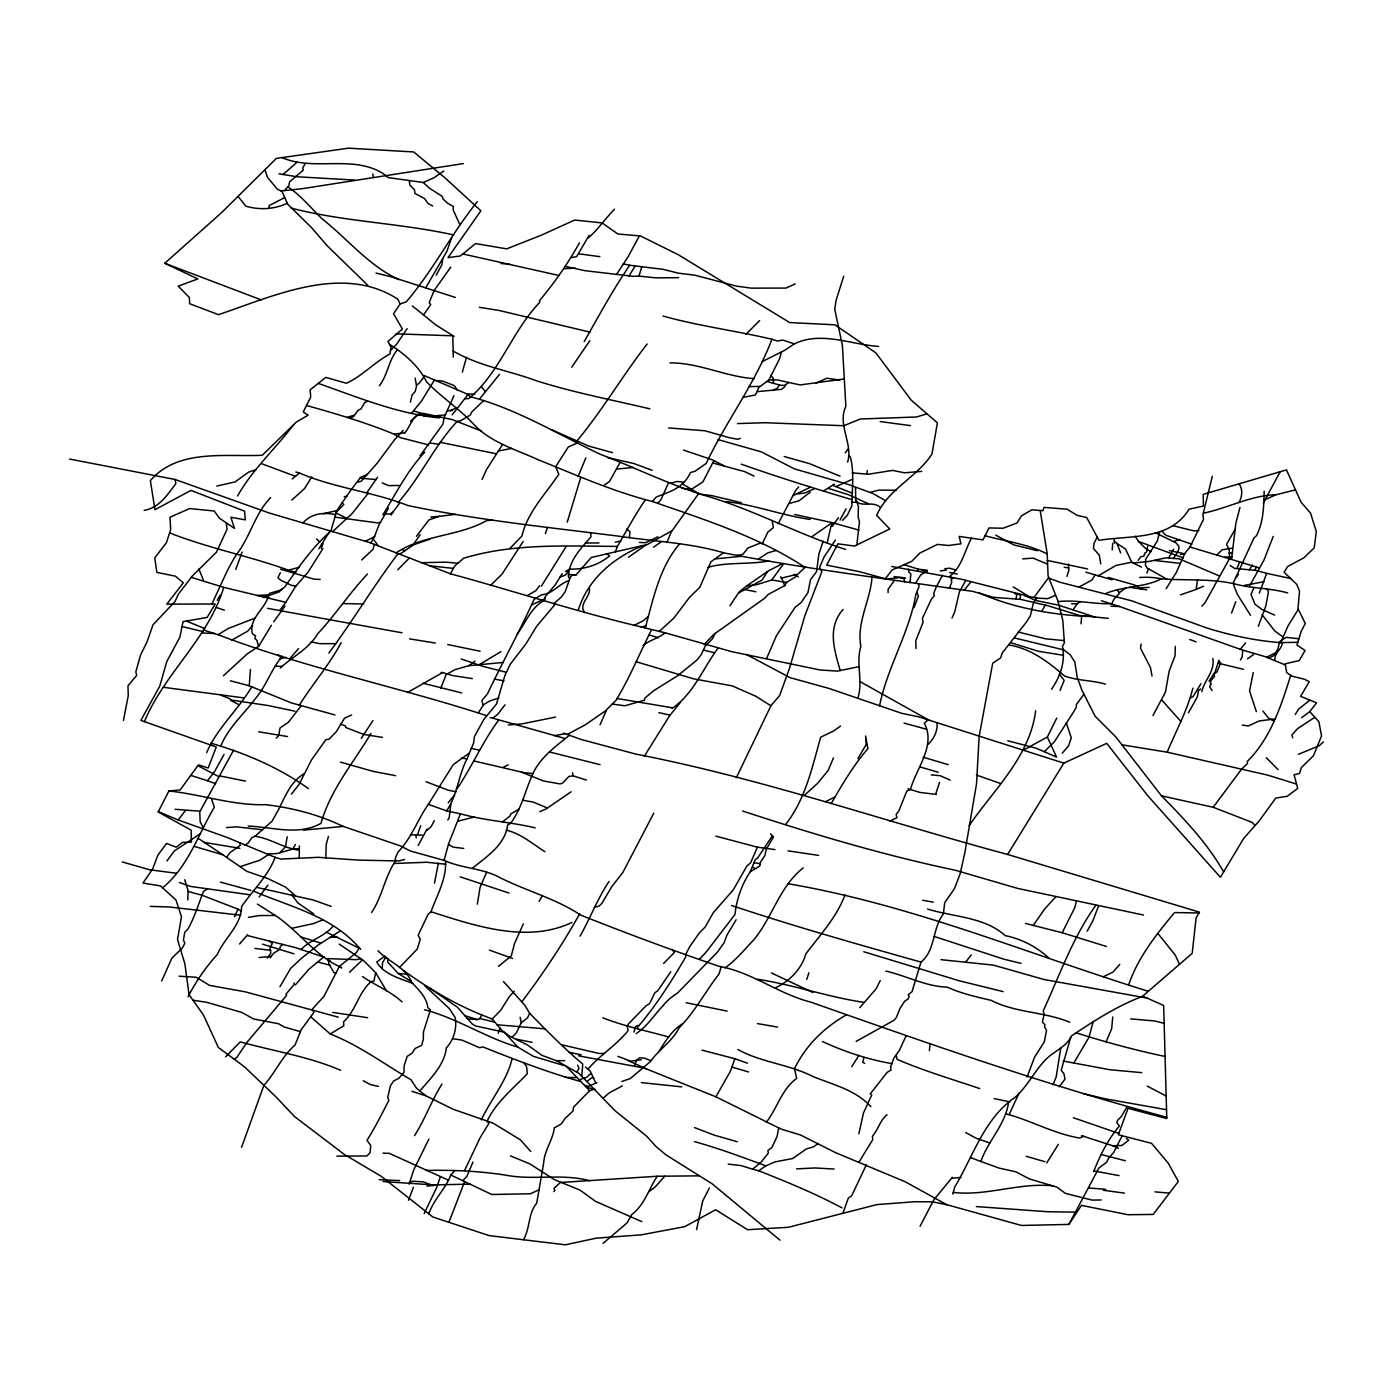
<?xml version="1.0" encoding="UTF-8"?>
<svg xmlns="http://www.w3.org/2000/svg" width="1393" height="1393" viewBox="0 0 1393 1393"><rect width="100%" height="100%" fill="white"/><g stroke="black" fill="none" stroke-linecap="round" stroke-linejoin="round"><path stroke-width="1.5" d="M857.809 698.276C863.399 681.229 855.598 663.521 860.857 646.404C856.382 622.34 870.486 600.296 872.018 577.068L972.993 591.433L993.366 597.336L1020.616 599.373L1047.223 605.555L1079.871 615.514L1108.34 618.353M937.106 723.002C937.681 730.89 933.972 738.934 928.226 744.158M1114.139 538.603L1114.522 543.2M866.237 738.307L865.958 744.924L857.896 758.576M1274.926 660.491C1273.846 653.282 1281.839 649.451 1282.5 642.626M299.373 845.986L299.234 858.227M387.724 958.384L387.637 961.936L398.189 973.515L411.283 981.438M699.269 959.272A159.533 92.095 0 0 0 709.194 948.163L734.964 914.487C736.514 899.599 741.79 884.276 750.305 871.705L755.337 859.481L757.426 858.28L772.401 835.783M847.623 462.076C853.265 443.583 837.089 424.743 845.847 406.408L842.417 345.568L834.755 309.298L836.026 300.505L843.688 276.232M450.862 804.127L449.138 817.97L447.762 819.885M762.075 544.071L767.961 531.917L773.394 527.634L772.21 521.278M512.154 1037.123L516.333 1032.909L521.278 1022.706L527.564 1017.813L529.601 1013.233L524.743 1005.119L503.448 981.525M453.265 357.026L452.795 335.661M855.563 487.62L855.668 499.565L858.419 506.059L858.158 517.325L859.464 521.557L856.852 544.907M1112.694 543.27L1112.223 549.956M1008.445 1103.047C1005.311 1124.569 987.881 1141.076 980.864 1161.501L999.303 1168.152L1015.741 1171.774L1029.514 1178.948L1056.852 1187.115L1065.384 1193.366L1091.99 1200.087L1101.219 1199.965M589.5 588.09C590.44 595.995 582.239 600.923 582.762 608.602L584.381 612.537M1253.439 653.509L1253.369 654.797L1247.414 658.837M418.213 845.481L427.007 829.114M187.811 899.93L188.072 890.475L184.729 879.697M930.089 1043.81L929.392 1050.583M1197.545 579.888L1196.169 589.396L1180.515 594.863M909.977 582.64L910.883 573.899L908.863 572.07L908.428 569.093M1232.979 583.597L1253.961 537.977L1256.503 535.678C1263.538 521.696 1263.782 506.46 1264.165 491.189M434.477 883.127L438.36 863.207M1112.728 1016.977L1111.666 1028.748L1106.059 1041.999M1239.944 507.522L1235.887 523.019L1231.604 559.028M1290.58 578.461L1266.655 573.359L1259.324 593.157M523.42 1239.753C530.228 1228.469 527.999 1213.251 536.705 1203.221L543.67 1163.033C544.297 1150.601 552.795 1140.223 554.379 1127.825L561.344 1123.925L565.07 1118.353L572.836 1111.266L573.62 1107.087L589.622 1090.702L592.565 1089.796M454.954 1170.433L450.844 1175.03C445.394 1188.873 433.832 1199.425 428.765 1213.791M1035.626 710.796C1030.036 756.364 993.975 789.483 969.162 825.544M1015.793 599.216L1016.855 594.968L1014 592.669M477.329 904.127L480.08 887.271L486.645 872.314M442.695 258.994L441.894 264.74L436.201 275.17M1141.111 644.054L1140.519 648.25L1150.531 667.752L1152.011 675.971M545.377 533.658L547.466 527.442M823.228 541.163L818.91 553.822L816.559 571.652L810.534 579.662L807.923 592.669L801.114 602.49L795.09 607.331L776.371 635.835L766.62 658.436M553.596 603.778L561.205 597.197L565.192 591.781L570.381 576.963L572.349 575.152L576.075 574.891L591.207 557.531L615.288 551.872L617.447 546.422C626.502 530.716 635.016 515.062 645.168 500.035M250.409 669.563L249.26 685.791L291.346 702.908L334.947 714.922M374.282 544.419L373.045 549.312L361.658 559.986M339.213 944.106L363.765 960.752L375.71 972.749L373.829 981.299L371.217 981.49C358.332 992.669 355.929 1010.621 343.549 1021.835L343.81 1025.753L330.211 1033.972L311.005 1017.047M434.355 820.616L431.012 826.798L426.92 830.332M904.666 581.926L904.022 578.704L899.93 577.607L885.112 579.175M750.305 871.705L759.777 866.046L760.456 862.145L764.914 855.581L766.115 849.626L773.498 836.897L770.468 833.885M773.498 382.831L773.272 378.391L770.869 375.466M328.26 959.568L329.009 964.13L333.92 972.558L335.765 973.341M374.665 536.288L370.817 543.061M778.704 1127.982L777.085 1136.479L771.879 1147.536L767.856 1150.531L768.344 1153.091L761.083 1162.162L752.638 1169.197L741.146 1165.61L728.208 1164.113M1060.822 1047.519L1056.207 1076.806L1053.073 1084.816M672.122 708.341C693.61 694.01 703.134 667.978 718.144 647.971M371.583 912.537C382.396 896.465 384.694 876.65 395.629 860.804L395.264 858.332L397.963 852.098C411.353 838.482 417.447 819.937 428.347 804.336L446.596 810.865C457.496 795.072 458.21 775.762 467.021 758.872L473.637 742.887L474.421 736.531L483.911 719.328L496.483 703.987L504.928 675.448L510.36 664.078L525.805 644.054L536.74 626.171L555.163 604.266M645.238 628.156C653.23 599.007 659.516 567.108 679.662 543.862M512.084 1058.697C506.86 1081.02 490.945 1099.216 481.316 1119.85M358.959 948.128L356.643 952.359L339.422 966.376L323.942 996.343L312.154 1009.333L313.86 1012.432L301.254 1029.653L295.003 1045.098C282.065 1056.138 275.118 1073.098 263.886 1085.356L241.564 1147.344M403.204 430.437L394.863 439.335L377.085 463.312L367.264 474.421L360.595 477.381L350.287 490.928L336.827 510.587L330.837 531.255C312.154 547.136 298.468 567.63 284.485 587.306L280.568 590.127L269.563 593.314L268.588 594.776L257.113 595.542M827.233 542.661L831.029 526.084L832.875 522.863M1192.878 688.142C1187.324 710.482 1175.988 730.977 1167.177 752.185L1121.957 744.82M268.1 597.075C264.182 609.664 248.407 619.014 252.412 633.798L255.563 635.8L254.832 638.464L256.869 640.24L258.541 646.474L247.536 653.63L223.42 675.727M462.319 372.21L466.516 357.252M1070.712 1037.315L1061.187 1070.312L1063.939 1073.707L1064.983 1079.157L1059.411 1086.644M1166.167 588.664L1176.249 572.558L1185.025 553.056L1189.988 547.014L1239.613 561.901L1237.384 567.648M123.455 720.407L128.26 695.751L127.982 685.826L136.706 675.344L135.835 671.879L140.536 655.093L147.223 641.389L153.021 624.778L175.013 601.532L178.339 594.271L192.286 576.023L216.437 552.203L227.042 529.305L226.275 522.828M696.57 1229.688L702.716 1201.01L709.333 1188.02M1212.31 476.302L1202.89 514.853L1203.552 519.241L1189.988 547.014M1146.839 573.011L1148.563 568.692M410.43 402.142L412.136 394.95L415.149 391.555L416.577 386.035L415.149 378.095M1076.336 901.323L1074.856 907.505L1062.18 932.735L1025.457 923.437M581.821 1075.709L582.744 1064.095C564.165 1048.372 546.578 1030.698 529.601 1013.233M952.864 1194.062L954.745 1186.94C973.15 1156.573 983.928 1118.701 1015.131 1097.266C1027.564 1086.331 1034.424 1071.113 1045.899 1059.376C1054.013 1051.088 1066.603 1046.874 1071.513 1035.904C1094.027 1020.877 1117.639 1005.589 1142.957 996.239M1159.76 531.847L1157.27 541.111L1145.621 559.324L1145.481 565.227L1146.996 567.909L1167.299 579.453M1093.209 1021.678L1088.926 1037.35L1073.777 1063.085M1081.647 616.472L1081.02 623.838M1128.626 985.112C1137.559 957.966 1156.451 934.285 1174.525 912.554L1199.025 912.972M234.616 916.768L237.942 909.124L241.302 911.179M419.885 1090.945C430.716 1078.199 444.297 1065.21 446.369 1047.884C453.752 1039.787 457.026 1028.609 455.267 1017.795L449.504 1008.741L424.621 985.6M420.756 825.736L417.186 835.347M235.783 569.389L242.069 552.15M1055.424 595.333L1047.623 598.677L1036.81 598.102L1033.414 603.03L1030.263 616.019L1026.467 621.992L1002.194 653.021L1000.609 657.931L992.687 663.26L979.14 736.392L976.528 783.859L964.879 852.499L960.16 873.777L954.397 888.751L944.715 902.647L943.34 914.034C932.283 928.173 935.626 950.339 920.982 962.093L912.049 991.659L908.253 994.672L909.176 996.413L908.062 999.025L904.841 1001.097L900.139 1008.062L896.395 1017.465L894.045 1020.268L856.138 1041.389M1060.056 690.388L1064.182 680.376L1059.359 674.229M328.417 836.409L326.206 844.576L325.84 858.071M742.678 397.423L755.511 394.95L758.75 387.515L768.971 379.923L779.662 358.558L781.508 351.889M774.996 849.608L757.461 847.188L750.461 863.033L746.979 865.871L733.24 889.901L713.408 912.537L705.154 927.059L699.53 932.648L689.639 946.752L685.687 954.536L685.844 956.73C671.391 981.438 655.877 1005.99 637.454 1027.372L637.942 1028.783M644.228 700.627L644.959 698.015L653.787 690.649L677.555 675.797L697.127 659.882L701.254 654.623L705.171 646.16L712.711 638.482L715.131 633.397M1166.759 1117.238C1046.143 1085.147 928.382 1043.531 810.691 1002.089C778.583 993.958 751.854 972.175 718.98 966.272C672.436 950.444 626.397 933.275 580.724 915.131C556.678 899.042 526.954 891.085 500.784 878.06C482.866 867.978 462.493 868.71 444.036 860.369L448.668 843.583L460.456 813.808C485.008 820.669 510.343 821.957 535.208 827.86M578.374 609.977C587.602 579.645 613.077 558.036 641.633 546.178M1258.332 626.31L1265.924 605.676L1268.483 591.416L1266.951 589.239M578.147 476.389L585.878 457.775M1147.64 546.439L1146.665 551.854L1144.767 553.091L1144.036 555.999L1140.902 556.765L1138.151 560.247M570.921 257.531L576.598 256.695L589.065 235.417M424.761 452.116C407.156 470.886 396.187 493.279 382.866 514.853M926.745 572.192L927.32 570.242L918.318 569.197L904.196 564.67M634.546 1066.045L636.201 1060.717L639.544 1057.757L644.785 1058.192L650.81 1060.717M668.675 482.396L661.153 499.321L657.879 503.239M747.466 1063.172L734.877 1058.732L730.454 1071.113L715.88 1096.813L781.177 1129.131L800.487 1134.982L835.347 1152.551L905.38 1181.856L946.84 1204.736M935.696 794.097L939.526 782.361M1290.702 675.396C1281.003 706.181 1270.642 738.255 1247.275 761.483L1247.519 763.416L1241.389 769.424L1213.164 807.261L1161.501 795.856L1115.932 737.054L1095.142 716.263L1081.891 690.179L1077.224 677.381L1074.856 662.128L1070.19 654.71L1062.598 648.981M1218.997 660.23L1215.149 671.844L1209.054 681.16M565.192 266.342L584.764 270.66L632.997 276.319L638.917 276.11L641.825 266.76M917.865 570.625L918.318 569.197M879.61 705.746C887.202 667.299 909.455 632.614 915.863 594.358L919.049 586.662L918.422 583.754M806.773 979.436L808.863 972.784M1080.568 601.567L1077.137 603.831L1073.132 609.699M1253.247 672.61L1249.573 690.893L1256.364 711.631M409.054 1184.172L413.86 1169.615L428.887 1139.056M843.009 1212.92L848.337 1198.154L851.68 1195.769L866.272 1164.914M1048.894 578.147L1060.056 582.274L1131.743 600.836L1206.756 627.964C1230.75 635.4 1255.615 640.797 1280.602 642.626L1288.194 625.544L1298.311 609.333M863.973 1057.479L862.755 1062.302L864.583 1063.347M498.189 1033.275L499.948 1028.226M878.652 346.422C850.548 344.524 821.191 330.872 794.306 343.879L782.709 340.014L777.607 341.041L771.914 339.23C755.389 383.214 726.188 421.121 706.216 463.434L695.02 471.252L690.51 472.506C683.023 488.316 671.182 491.067 656.242 497.057L652.324 501.463C612.833 491.45 575.205 474.63 537.628 459.516C515.306 449.225 490.249 442.399 473.028 423.576C458.75 408.323 440.519 396.483 426.484 381.734C418.84 366.011 404.214 353.561 389.518 344.332M1066.986 576.371L1068.831 570.259L1068.501 564.13M1201.776 691.572C1204.405 680.132 1215.236 670.956 1212.781 658.471M451.628 237.82L446.909 251.297L425.77 287.672M413.46 1187.184L408.462 1200.278M280.202 852.568L285.548 846.509L287.184 836.775M206.704 752.603C217.169 727.964 238.22 709.873 251.75 686.836M1231.569 613.042L1235.748 601.706M321.243 548.372L323.089 543.427M440.38 1176.597L436.775 1187.306L424.168 1213.582M840.049 520.024L846.004 508.811M448.929 1222.323L464.67 1181.49M1027.024 1077.033L1034.633 1057.078L1044.297 1041.86L1046.509 1030.472L1044.454 1026.554L1045.029 1024.813L1042.417 1022.253L1044.141 1014L1043.235 1010.83C1059.777 975.03 1072.697 937.419 1095.856 905.224M477.346 201.637C451.402 233.641 432.91 270.834 406.164 301.933L400.104 303.9L393.557 313.721L402.385 329.027L387.985 341.494L390.945 346.979L389.953 353.979C374.369 362.267 362.441 375.953 346.422 383.267L325.805 377.399L310.099 389.883L310.743 397.057L303.221 411.98L308.132 415.201L296.343 422.009L262.302 455.267C224.83 457.008 177.799 448.616 150.374 480.585L154.954 509.681L190.963 490.406L244.628 511.196L245.29 519.885L230.89 517.238L234.494 528.4L219.432 518.196L214.191 511.005L189.64 508.549L169.998 517.238L170.66 529.723L166.411 542.748L154.762 557.879L156.852 572.384L175.431 576.162L183.301 582.814L166.794 604.127L215.236 603.987L207.122 617.43L183.04 621.661L179.889 637.089L166.794 661.571L159.725 686.227L140.885 720.39L216.281 746.996L208.166 768.013L198.485 764.827L180.15 789.935L168.901 790.98L158.158 811.997L191.154 830.141L191.416 842.086L182.518 842.382L176.232 847.223L166.533 843.444L157.897 855.076L152.655 868.988L142.974 883.058L160.508 885.931L175.971 899.982L181.456 916.768L177.538 939.596L184.869 963.782L189.048 994.619L203.465 1015.027L218.388 1047.536L244.559 1066.881L276.511 1097.423L294.585 1116.611L344.071 1154.257L381.247 1176.336L432.84 1216.994L489.135 1235.591L565.332 1244.82L596.221 1238.168L641.268 1234.842L684.729 1226.676L715.636 1209.751L747.571 1229.706L788.421 1227.285L876.928 1204.597L914.905 1201.724L932.962 1201.88L947.623 1204.91L1021.469 1225.457L1068.866 1224.412L1098.955 1167.926L1106.634 1162.354L1109.02 1157.479L1113.669 1152.533L1122.149 1135.748M211.666 799.425L214.313 807.139C198.067 834.773 188.264 866.62 162.581 887.811M651.558 629.74C639.648 653.213 629.671 677.921 615.967 700.435L606.739 709.507L600.07 724.708M858.854 1133.815L863.468 1113.007L871.722 1094.985L870.225 1093.888L887.237 1072.279L890.963 1070.12L890.702 1066.481L893.853 1058.105L899.408 1050.357L906.094 1035.852M1238.307 574.369L1236.305 577.573M217.134 600.331L220.216 595.142M1152.951 715.567L1165.506 691.921L1169.11 671.234L1175.065 655.79L1175.326 646.335M567.23 522.131L580.742 477.503M399.408 967.595L417.308 948.981L420.251 939.23L418.161 935.225L428.104 914.296L430.994 911.753C436.914 895.351 446.665 878.826 445.551 860.874M505.05 704.788L497.667 714.417L492.687 718.126L490.197 717.517M1023.124 750.287L1047.344 737.036L1056.747 718.074M161.692 980.951L171.844 958.227L182.587 947.728L184.834 943.218L183.423 940.049L184.781 932.196L187.985 928.957C194.689 916.855 198.537 904.301 203.43 891.433L207.574 888.856M971.496 538.203C964.409 551.175 961.832 567.264 949.364 576.615M1273.202 536.462L1263.973 560.09L1249.26 586.54M239.561 944.019L247.571 934.755M267.787 853.874L276.859 853.596L292.739 849.068L295.368 844.524M483.615 400.557L471.565 412.206L470.399 414.992L460.317 420.895L457.165 421.382C434.163 445.969 420.407 477.503 398.067 502.594M305.102 163.695L302.664 168.205L303.361 170.068L289.5 181.926L288.926 185.443L284.851 190.301M579.436 242.782C568.152 263.329 554.24 283.005 539.422 300.784L539.84 302.229C512.136 330.942 499.704 372.871 468.779 398.59L464.74 398.694M721.086 966.829L719.188 973.794C705.328 991.503 695.09 1011.701 679.14 1027.773C672.175 1041.616 658.767 1049.556 650.496 1061.483L630.385 1078.478L621.905 1081.49M915.497 583.371L920.669 575.013L925.44 571.948M835.382 540.084L824.151 556.852L819.693 567.125L821.8 571.809L804.91 615.567L789.326 668.866L779.645 695.473L770.904 705.798L736.34 777.694M233.571 750.2L199.721 811.945L200.174 821.8L202.925 827.094M795.194 283.893L785.965 288.09L751.297 288.142L736.427 286.14L694.95 275.205L678.043 273.115L663.277 269.371L629.653 265.245C612.937 289.761 598.868 315.828 584.155 341.651M666.864 542.539L671.322 531.83L698.624 493.61M942.486 575.117L935.765 588.072L933.554 594.01L934.39 595.577L931.308 599.356L922.41 618.335L923.089 622.183L915.758 640.867L916.019 648.511M913.965 607.696L918.44 596.082L916.838 592.53M713.947 460.508L702.89 481.908L691.712 489.169M472.941 1162.075L466.968 1176.214L462.824 1180.62M482.03 479.436L486.61 469.424L502.542 444.524M1239.091 502.438C1242.086 496.639 1243.148 489.396 1239.039 483.841M328.522 533.258L318.858 548.738M1249.382 569.737L1252.446 565.001M478.304 712.903L483.058 705.467L481.943 700.592L487.585 693.627C502.455 662.215 519.746 631.221 534.059 599.373L541.773 594.689C552.864 593.958 558.993 583.702 569.023 580.602M280.359 572.68L277.938 577.695L280.62 580.15L291.416 585.339L295.821 586.122L307.801 572.54L322.95 548.598M404.597 859.498L398.955 860.961L358.854 860.125L318.353 857.322L280.951 859.081L275.152 857.322C267.822 876.389 252.795 890.231 241.598 906.564C241.302 925.44 224.499 937.802 217.378 954.362C205.746 967.247 196.03 981.177 188.09 996.796M562.197 573.672L555.337 584.677L545.046 596.953L544.593 600.174C531.012 607.156 525.701 622.81 517.029 634.442M867.264 470.59L866.916 474.142M1235.225 529.114L1226.519 544.437L1229.148 549.347L1229.706 558.297L1204.98 602.838L1201.846 606.164M1245.551 642.887L1240.275 649.312M1098.624 905.781L1093.017 920.494L1087.132 931.255M633.989 1032.091L635.504 1026.606L637.994 1025.387M658.75 1051.907C664.983 1041.616 671.914 1030.245 682.309 1023.942M407.122 328.661L396.448 344.419L390.44 350.531M845.011 894.968C836.462 917.447 820.216 934.912 805.903 953.805C801.375 969.476 789.431 981.316 774.821 988.159M920.076 1226.223L933.954 1199.617L952.429 1177.311M880.237 980.55L876.214 988.717L859.777 1007.661M1019.188 1092.861L1009.107 1114.644L1006.164 1114.069M420.007 455.911L442.939 424.116L444.141 417.36L453.979 395.595M271.391 625.3L258.541 646.474M259.168 897.022L267.926 885.077M580.063 936.131C590.319 917.987 597.458 898.798 609.089 881.386M1263.312 503.099L1280.15 471.739M1188.403 712.868L1197.388 696.779L1198.485 690.562L1200.609 688.943M639.387 235.852L628.017 256.887L616.699 274.177M144.402 721.609C164.67 672.958 208.637 638.273 223.716 587.358L285.774 602.316L295.821 586.122M434.599 379.749L421.626 400.871L411.51 413.303M1097.144 537.263L1094.097 543.2L1093.435 548.494L1099.269 555.093L1100.766 563.904M456.573 789.396C471.931 767.09 482.274 742.225 498.468 720.338M1287.724 592.93C1270.52 588.02 1252.011 588.612 1234.442 583.859L1233.728 585.252L1237.454 594.445L1250.479 615.271M619.955 462.668L609.438 481.56L604.04 485.286M464.705 1170.259L480.132 1137.698L488.978 1123.158L487.028 1121.417C495.716 1102.368 513.112 1088.734 527.355 1073.69L526.537 1066.411L524.012 1062.963M785.548 824.604C805.537 799.147 812.102 767.473 820.686 737.193L833.554 731.029L840.519 726.084M349.608 972.227L362.493 959.76M539.161 901.428L542.33 895.455M1042.051 611.039L1045.238 605.015M237.559 495.908C252.777 469.232 275.187 448.859 293.592 424.795M833.397 757.949L828.226 770.381L817.621 783.336L804.37 795.333M699.129 1175.849L657.287 1176.249C648.79 1188.769 644.68 1204.788 632.039 1214.278L626.937 1223.019L603.082 1243.357M479.941 398.572L499.46 374.404M949.417 588.159L951.732 582.239L951.001 576.963M779.976 1240.17L712.154 1183.806L666.08 1154.954L655.929 1146.439L646.596 1136.148L615.01 1110.726L579.018 1073.463L556.834 1060.874L541.999 1055.372L527.181 1044.767L509.699 1036.27L502.142 1030.663L492.217 1019.032L481.804 1014.957L479.958 1018.405L477.329 1019.606L466.968 1018.753M388.438 508.236L379 524.865L374.351 536.845L365.279 541.25M1240.466 659.986L1242.243 656.695L1242.678 650.131M576.876 1072.018L578.983 1068.535L577.677 1065.123M166.916 860.961L174.386 850.897L200.226 833.763M367.63 401.236L364.67 402.681L360.944 408.985L358.314 410.117L353.474 416.542L349.887 418.44M704.161 644.506L713.808 634.372L764.809 598.119L768.152 594.463L784.712 585.652L786.488 582.448L796.883 575.971M831.203 803.517C842.295 784.538 853.421 765.245 867.909 748.703L865.558 736.009M211.928 603.987L226.258 572.958A553.038 319.293 0 0 1 236.288 554.693C250.131 537.437 254.693 513.947 270.642 497.562M1034.163 597.231L1048.668 577.52M414.539 1135.643C425.161 1119.014 431.464 1100.627 441.947 1084.12M778.182 523.716L795.734 490.319L798.677 486.923M653.805 813.094L622.915 872.349L611.84 886.61L601.898 903.308L599.338 905.92L594.323 907.348M832.248 526.345L838.412 517.726M341.146 642.695C329.201 664.914 312.746 683.893 299.286 705.189M523.333 923.872L514.557 943.461L511.283 955.929L498.45 966.359M492.217 1019.032L500.784 1010.151L509.612 996.204L514.296 991.241M843.096 609.42C826.937 627.599 834.355 650.148 840.205 670.538M69.65 459.063L175.048 479.471L268.988 512.92L369.145 542.399L450.305 573.759L454.954 565.767L463.677 558.227C513.268 543.148 566.028 546.091 617.447 546.422M397.353 349.8C388.56 360.352 387.62 375.205 379.401 385.774M414.174 543.34L420.094 534.633M282.257 588.908L279.175 591.868L263.207 597.51M372.941 720.564L361.257 738.429M566.15 546.491L541.32 586.261M767.491 571.6L762.128 580.028L738.586 593.035M736.113 919.798L727.042 934.947L724.012 942.869L717.412 952.133L677.555 993.035A84.172 48.598 0 0 0 662.842 1005.885C654.292 1014.87 647.257 1026.432 636.183 1033.606M965.802 580.359L959.429 591.886L954.605 612.206L952.046 617.987M964.356 590.075L971.008 581.665M454.048 336.392L435.609 324.83L423.542 314.905L430.698 304.649L429.236 302.542L434.024 290.737L450.74 267.125M1058.367 1144.332L1046.7 1162.981M1093.627 1171.652C1100.157 1155.145 1107.888 1139.578 1119.397 1125.979L1116.873 1122.897L1117.447 1120.407L1121.208 1116.716L1127.007 1106.808M1168.553 558.158L1173.637 549.208M377.625 477.207L366.707 492.826M644.384 756.103L669.737 715.549L680.515 702.298M563.66 733.153L580.864 739.404L635.992 754.135C762.267 778.617 883.667 821.121 1007.609 854.449L1063.834 763.12L1106.721 743.34L1147.832 795.803L1220.407 877.277L1243.775 838.307L1259.22 820.912L1275.727 798.085L1287.236 796.274L1297.719 788.421L1294.045 774.804L1299.547 773.446L1301.375 767.56L1313.425 755.755L1321.539 735.957L1318.927 721.748L1309.768 711.614L1316.577 702.856L1300.592 696.343L1309.246 681.682L1304.527 679.262L1291.694 676.093L1286.714 672.61L1285.147 663.852L1299.286 660.526L1305.049 650.548L1296.935 644.942L1301.375 630.89L1305.311 623.489L1297.98 608.671L1299.547 591.137L1296.674 584.329L1284.102 572.227L1287.759 566.481L1304.005 557.722L1314.208 547.902L1316.315 531.569L1310.552 513.129L1301.114 502.246L1286.453 469.894L1203.186 494.376L1203.448 506.025L1189.047 509.194C1169.998 540.571 1130.123 535.243 1098.973 540.327L1086.662 517.5L1077.242 515.393L1067.038 509.194L1043.984 507.383L1042.939 510.709L1031.934 509.803L1021.469 515.845L1017.012 522.95L1003.134 528.243L988.995 527.947L982.97 539.875L959.15 536.409L960.978 543.81L948.668 545.481L937.419 544.419L919.868 553.038L911.753 561.344L892.112 569.963L885.304 578.739L859.377 571.635L826.658 565.123L837.907 543.81L854.414 546.073L889.761 528.992L876.667 515.393C887.498 489.657 916.751 477.416 931.917 454.17L937.419 422.88L911.231 400.191L875.884 352.882L834.912 324.813L789.692 322.567L678.252 254.71L640.449 235.939L617.865 234.007L602.142 222.915L574.647 220.059L541.511 235.104L506.669 248.859L475.518 243.583L460.334 255.981L448.024 257.635L480.881 210.778L445.151 177.973L413.721 151.959L348.529 148.18L276.389 158.384L221.4 212.816L164.774 263.26L197.823 278.948L178.182 286.14L189.326 297.475L189.64 303.709L218.457 314.661C273.864 296.047 342.469 263.381 397.806 299.164L400.104 303.9M1200.958 683.702L1193.035 696.604L1190.458 697.806M285.077 606.025L273.724 621.766M1254.553 570.277L1256.434 567.264M328.87 653.073C352.969 620.669 373.672 585.844 397.945 553.735M629.027 275.866L635.312 265.854M1019.78 599.338L1020.581 595.455L1017.552 593.54M1051.541 689.239C1060.177 676.719 1065.68 661.588 1062.441 646.335L1064.391 642.817L1062.824 620.477L1057.827 600.696L1048.093 575.918L1047.223 553.979L1040.171 510.482M1295.264 714.47L1298.607 709.141L1309.855 700.122M647.118 344.036C622.114 376.145 602.002 411.109 575.918 442.19M521.557 1002.142C542.87 974.003 562.337 944.698 579.627 913.912M452.203 414.835L467.874 394.689M571.705 367.177L589.866 340.693M391.12 514.992L393.087 511.928M1033.118 925.596L1045.011 908.532L1055.79 896.796M285.774 602.316L279.906 610.291M1173.237 558.732L1177.694 551.854L1179.122 548.302L1178.548 545.76L1175.657 542.591L1155.337 532.822M428.347 804.336L453.213 764.653L469.041 753.265M766.289 1122.288C777.294 1108.271 781.734 1089.047 796.726 1078.391L794.445 1068.744C805.781 1045.499 823.872 1027.773 846.073 1015.044M1068.866 1224.412L1081.438 1205.363L1128.034 1214.731L1153.178 1214.435L1178.321 1181.473L1168.361 1163.329L1151.611 1143.374L1118.353 1134.755L1128.034 1108.306L1166.794 1118.579L1163.643 1005.502L1142.713 996.134L1192.199 953.352L1196.117 917.83L1199.512 912.171L1007.609 854.449M416.455 536.288L428.835 519.955L439.23 516.333L455.459 514.365M385.878 956.939L382.553 962.685L382.135 968.797M370.973 733.502C353.195 763.12 330.42 789.796 320.999 823.35C298.328 836.044 272.262 827.007 248.146 826.066M858.924 1055.424L851.75 1066.603M276.162 738.116L278.617 735.748L280.097 727.912L288.351 722.288L301.184 705.781M220.634 746.422C228.26 727.477 243.583 714.557 255.476 698.502C266.568 685.565 271.374 669.006 282.257 656.155M779.523 384.903L777.364 388.02L772.854 390.562M1083.928 694.289L1076.214 704.719L1076.476 706.826L1073.672 711.858L1054.153 742.086L1044.28 751.663L1035.835 748.145L1007.748 740.763M283.023 174.56L296.831 162.372M267.352 958.071L270.782 953.265L269.998 947.936L272.349 943.514L269.093 940.919M158.332 811.666L178.112 819.955L185.339 810.743M279.923 986.749L290.649 968.379L301.323 958.436L318.283 944.942L339.683 931.308M523.228 541.355L502.02 574.16L490.458 585.53M818.126 1143.514L813.408 1146.909L806.338 1148.946L792.704 1158.523L774.821 1161.936L765.889 1165.837L758.715 1170.782L752.638 1169.197M745.969 334.285L759.638 320.564M845.255 452.882L848.337 448.755M1216.698 555.058L1222.131 549.852L1232.422 548.076M404.579 433.049C411.092 426.258 413.216 410.395 425.875 413.895L452.255 419.606L481.421 431.029M729.915 605.798L739.143 591.921L746.874 585.809L756.625 584.712L771.757 579.976L783.632 563.712M418.161 414.905L410.691 420.999L411.771 421.905M311.771 476.946L304.51 488.612L291.851 500.017M965.732 962.075L971.234 954.919M224.064 754.414L214.644 771.496L207.453 780.724L190.771 775.379M553.874 1191.607L554.867 1190.353L553.979 1188.368L560.456 1182.483L657.287 1176.249M225.614 1056.817L240.205 1041.877C273.376 1051.053 308.567 1056.503 340.571 1070.259M440.763 688.09L446.213 674.508L454.919 669.702L468.797 665.697L503.5 662.424M614.47 209.194C605.433 218.597 597.771 229.653 588.334 237.942M270.19 957.792L273.533 953.369L279.593 949.434L280.306 946.631L282.692 944.437M367.508 474.108L361.135 481.281L357.27 482.274M448.233 802.751L454.518 794.915M295.333 984.886L308.758 969.424L323.611 957.061M1062.25 753.213L1068.623 745.795L1071.287 737.802L1066.289 722.723M440.031 416.768L439.056 417.9C397.405 413.686 357.618 397.249 318.266 383.388M1119.746 964.391L1113.077 971.983L1103.413 976.737M539.613 585.739L535.765 590.754L527.616 595.368M568.988 570.486L565.419 575.065L560.108 577.085M588.02 1068.971C600.209 1055.058 616.298 1045.185 628.121 1030.646L627.25 1026.153L628.347 1024.064L645.864 1005.938L649.556 1003.656L654.832 992.826L657.809 990.684L670.764 971.774M887.028 1114.713C879.906 1120.39 878.217 1129.81 872.401 1136.2L872.784 1139.596L858.941 1162.162M664.74 1176.249L655.128 1187.01L648.633 1191.903M424.36 376.423L418.805 383.702L416.437 384.851M291.433 794.149L298.798 784.799L311.562 759.847L325.91 739.666L329.148 739.161L336.514 731.395L344.559 718.126L351.628 714.957M397.806 569.737L409.368 558.036M509.873 548.442L521.922 536.061C527.459 512.276 545.551 494.027 558.837 474.229L555.633 466.777L568.274 447.014L577.66 442.904M842.521 520.355L847.327 515.306L851.837 505.903C851.994 489.918 854.449 473.185 850.461 457.252L849.086 455.546M569.563 735.225C555.946 746.073 540.501 757.217 532.997 773.411C525.248 790.249 521.835 808.306 510.517 823.455L507.592 825.056C505.259 844.646 486.766 856.66 472.506 868.083M663.625 963.434L674.386 952.499L672.819 950.218M300.992 949.521C310.239 939.84 324.256 936.671 333.049 926.241M1094.985 574.978L1091.938 580.045L1078.931 587.062M419.902 415.323L423.576 414.034M502.351 821.94L509.925 816.089L511.092 813.704L518.84 809.263M280.254 668.083C292.669 656.469 308.549 649.26 317.674 633.798C335.417 614.853 349.643 592.809 367.456 574.09M1323.35 741.894L1319.415 745.638L1298.502 754.309M449.974 410.656L455.981 408.132M659.237 631.482L673.899 618.022L689.413 597.493L699.826 587.289L710.918 561.832L723.472 552.742M368.327 493.139L352.098 513.564L332.509 531.726M803.204 867.891C779.488 886.488 772.488 917.43 753.526 940.118C744.262 949.765 736.026 960.073 725.056 967.891M784.712 585.652L781.699 578.025L797.736 574.195L805.52 566.986M794.306 343.879L784.572 350.392L761.605 361.884M894.289 580.533L888.055 589.431L888.107 592.617M298.52 648.581L290.092 658.419M571.113 791.781L546.073 808.967L539.788 811.684M648.372 616.42L643.462 620.616L634.285 625.265C572.331 610.413 511.928 590.423 450.305 573.759M793.07 495.56L810.186 487.341M834.372 484.12L823.507 491.085M1301.654 717.691L1309.768 711.614M859.011 530.106L832.109 522.619L811.771 536.81M292.147 478.913L299.547 473.045C334.633 488.09 372.297 491.677 407.365 505.293L409.124 505.781C478.304 520.216 548.981 527.372 618.927 536.201C653.996 541.494 690.023 542.748 724.256 552.951C773.011 562.511 822.549 569.963 872.018 577.068M399.443 503.43L392.756 512.311L390.266 513.913L385.199 514.121M384.729 956.033L376.754 962.075C383.806 974.351 400.488 978.791 413.233 983.528M951.593 579.192L953.683 577.555M587.428 1081.125L591.799 1077.729L593.714 1077.764M302.734 523.211C311.074 513.477 323.455 511.997 335.556 514.626M766.585 381.386L780.655 385.321L784.868 385.373L788.699 382.483L800.191 384.921L844.106 378.966M643.166 645.516C649.869 639.84 658.506 638.377 665.175 632.822L731.952 651.715L820.077 669.981L837.419 671.113L858.872 666.672M578.513 1080.271L584.242 1077.816M468.797 665.697L475.048 661.17M653.543 547.205L661.066 541.912M500.958 651.645L479.471 664.531M628.469 557.217L646.021 544.907M443.775 170.973L434.041 177.729L423.246 182.483L388.299 177.607L382.692 173.254C351.802 154.588 313.913 171.565 282.013 157.583M1119.171 592.687L1126.171 587.846M244.907 845.203L248.233 842.922L251.837 837.733L255.424 835.922L272.035 821.243L278.496 809.664C285.095 796.587 290.945 781.299 304.301 773.637M602.821 1098.415L609.472 1092.739L622.427 1085.861M746.874 585.809L768.536 570.799L782.692 563.573M226.693 857.304L229.862 852.708L240.432 845.203L239.509 842.695M483.058 704.928L489.936 700.888L498.903 697.98M1268.849 658.14L1273.724 655.668L1277.903 648.946L1279.61 641.685L1281.56 640.676M268.832 854.362L259.847 860.212L240.188 866.655M252.586 625.579L247.623 631.186L231.499 640.31M565.471 571.565L569.528 569.058C583.771 569.754 598.555 565.036 609.594 555.911L607.017 553.874M1098.05 575.918L1116.159 565.384L1131.952 562.163M203.953 630.141L218.005 634.686L228.487 628.4L254.867 618.196M1234.442 583.859C1210.43 578.374 1185.547 580.724 1161.327 578.826C1144.315 587.707 1123.785 585.948 1106.199 593.348M234.041 1059.098L236.758 1057.548L246.944 1042.364L286.627 995.351L285.965 994.219L294.08 984.555L294.027 982.918M1281.943 639.875L1286.348 637.332L1298.885 638.778M644.35 700.209L624.83 705.798L612.136 704.022M567.317 734.39L585.043 724.987L606.443 710.186M657.862 536.775L645.76 542.713L639.335 542.399M836.113 486.557L852.62 479.192M672.07 530.698L647.397 544.489L615.288 551.872M409.559 1182.64L412.258 1181.229L423.507 1181.891L432.892 1185.547M1314.853 717.256L1297.527 728.696L1291.92 734.982L1292.721 737.82M776.093 550.514L768.083 552.777L758.628 558.854M399.495 554.327L413.808 544.68L430.176 539.056M834.72 797.127L825.283 801.724M545.377 598.502L531.847 604.841M503.5 767.16L508.132 764.844M539.352 1189.674L530.298 1193.784L491.764 1194.497L450.844 1175.03M1266.568 657.27L1274.647 653.265M336.357 512.102L343.845 504.492L342.156 502.803M889.674 821.191L896.97 817.656L896.117 814.452L898.729 811.196L906.791 791.137L910.517 789.361C916.246 768.118 936.183 745.812 924.325 723.176L926.693 721.365L926.328 719.415M596.813 1082.692L588.334 1086.366L584.625 1085.408M641.285 1059.725L630.803 1061.17L617.917 1056.347M810.186 492.217L799.129 500.714L789.169 503.535M284.694 197.58L269.093 205.624L269.302 208.114M670.555 483.267L677.155 481.456L683.615 482.239M1264.287 499.965L1276.145 494.707L1295.264 489.918M571.966 922.427C527.25 943.723 475.257 925.892 430.994 911.753M472.279 678.583L452.69 675.588L442.678 672.54L407.365 692.565M760.16 543.131L747.849 548.041L742.887 554.327L737.158 555.319M1180.498 554.606L1184.834 553.874M1196.169 589.396L1203.552 586.227M289.431 569.929L299.025 567.334M395.978 552.969C423.089 534.633 458.489 536.531 486.47 520.686L492.53 519.937M323.28 919.659L313.686 923.524L291.921 928.295M1083.771 1136.2L1079.714 1138.029C1055.528 1134.128 1032.701 1121.557 1009.107 1114.644M1133.188 563.033L1149.277 561.379L1166.167 557.827L1179.122 558.802L1219.258 575.918M248.389 917.378L259.028 915.584L275.309 915.445C298.729 931.012 314.975 955.772 341.355 967.543L341.598 968.152M287.237 203.239C274.247 209.385 259.568 210.204 245.917 206.181L238.029 196.361M595.821 1083.162L591.503 1073.864L589.239 1074.734A14.644 8.445 0 0 1 584.677 1078.269M323.089 513.773L336.827 510.587M586.331 780.045L572.923 775.762L568.901 776.493L562.511 783.127L560.16 783.928L543.462 780.968L521.348 772.053M346.805 417.517L354.257 415.114M1173.655 541.564L1179.697 539.422M1275.292 718.84L1259.115 720.999L1248.32 725.927L1242.347 725.109M144.175 510.36C159.185 507.888 167.369 494.741 175.884 483.667L175.048 479.471M424.221 416.246L427.198 415.236M511.649 448.407L498.328 451.001M740.292 438.429L737.646 439.283L729.392 437.698L705.05 430.785L668.71 427.947M279.889 658.889L285.757 657.322M815.584 383.284L826.902 378.234L840.066 380.045M380.568 522.166L377.956 522.967L334.947 517.151M1244.228 585.443L1263.973 581.699M927.007 413.86L916.455 416.977L860.282 419.014L843.827 425.736L765.14 422.723L737.541 423.576M641.198 627.094L645.725 625.788M901.619 578.06L905.433 578.252M1253.961 587.707L1250.949 594.376L1255.058 604.301L1262.075 609.559L1274.63 615.079M457.984 821.173L474.247 817.029M814.696 488.595L804.893 493L798.015 493.906M226.537 827.564L236.288 826.85L262.197 829.723M360.926 958.576L356.643 959.655L326.624 958.576M555.546 717.082L522.253 723.82L508.306 724.969M1203.5 513.164C1227.999 508.114 1250.74 495.386 1276.145 494.707M216.803 486.053L235.121 481.891L248.476 472.21L256.138 469.615M921.696 471.391L904.51 472.802L892.53 470.416L868.466 474.212L852.359 472.906M1137.663 587.829L1149.155 587.446M554.553 735.696L565.227 733.606M1198.798 530.629L1193.592 530.803L1172.871 525.649M615.253 542.173L620.721 541.128M281.02 190.98L302.368 188.664L463.329 163.573M344.245 496.709L346.857 496.256M360.056 478.182L376.197 479.558M214.975 633.554L202.211 632.997M1077.207 603.796L1071.583 603.709M579.436 1081.194C547.188 1072.14 514.487 1059.516 482.901 1046.909L479.627 1047.728L461.954 1040.101L452.777 1038.743M869.876 492.478L879.035 490.075L896.291 490.266M1022.671 558.854L1033.171 558.123L1047.223 564.008M940.24 570.904L946.387 570.085M437.489 1184.973L426.902 1186.122M768.657 560.944C748.546 564.827 727.651 561.71 707.957 567.317M306.512 405.467C336.201 413.843 365.506 422.358 393.888 434.111L404.701 432.875M335.748 643.653L319.641 643.653L311.039 641.877M259.098 957.513L271.287 956.469M633.084 467.473L616.629 469.093M944.82 568.727L949.817 568.205L955.772 570.103M951.489 1178.374L960.926 1177.398M856.817 502.264L851.506 502.298M760.195 863.695L753.735 862.633M880.132 507.278C872.889 500.627 862.511 507.47 855.877 501.184M421.818 562.72L445.743 562.145L458.105 563.277M282.013 666.359L274.978 666.185M757.583 391.607L781.543 389.344L784.973 386.679L784.868 385.373M669.981 362.911C698.468 362.563 725.474 376.685 754.048 378.652M430.698 517.064L439.23 516.333M432.178 1184.938L470.294 1184.12M741.372 556.329L714.679 558.906M292.739 849.068L299.321 848.598M796.657 1168.866L814.922 1167.961L834.076 1169.04M678.617 277.677L655.999 277.851L638.917 276.11M393.679 863.503L426.728 862.25L445.586 864.217M452.481 410.587L447.606 410.691M563.59 268.692L574.978 268.152M1224.9 557.078L1232.178 556.782M556.207 1060.665L564.757 1060.648M303.326 830.158L343.183 826.415L400.627 845.969L410.256 850.966L444.036 860.369M1053.282 1185.896C1019.519 1182.239 987.08 1196.326 953.3 1192.425M328.069 960.613L329.915 960.578M749.103 386.627L759.76 386.401M1058.053 601.619C1076.005 599.46 1094.149 604.423 1111.753 603.674L1114.33 598.624L1119.554 593.244L1117.36 590.057M1081.525 1135.661L1112.781 1145.777L1121.94 1145.481L1128.73 1140.24L1126.449 1138.447M894.08 576.58L904.858 577.851M496.517 453.822L440.275 442.33M568.309 574.473L576.075 574.891M422.288 835.104L410.413 834.79M545.307 1028.852L496.761 1024.743M240.78 915.236L169.441 906.982L150.322 906.373M200.122 811.231L175.1 809.298M604.405 1053.474L599.025 1053.474L562.528 1044.994M768.971 379.923L777.416 379.923L788.699 382.483M1087.585 616.472C1050.688 614.609 1013.338 607.957 979.314 592.965M1280.602 642.626L1297.771 642.295M441.111 672.54L442.678 672.54M378.461 1086.401L370.538 1084.625L363.277 1080.742M363.677 604.04L343.253 603.569M330.263 937.263L337.611 937.297M429.949 565.819L453.421 568.396M786.488 582.448L771.757 579.976M426.188 1170.416C453.091 1169.911 479.14 1171.008 505.763 1175.17C533.275 1180.498 561.954 1173.272 589.326 1180.672M321.104 943.2L301.428 937.123M565.018 1077.433L576.005 1077.59M641.424 1082.622L681.734 1086.853M1064.235 640.606L1045.655 638.83L1018.248 632.022M445.499 414.94L430.071 416.246L413.773 410.918M777.59 1027.076L757.461 1023.594M179.088 976.197L196.1 977.224L209.612 985.408L245.29 991.833L338.238 1017.151M176.371 873.237L149.765 869.807L122.34 861.971M383.023 1153.16L389.222 1153.334L448.529 1180.202M452.777 335.8L395.925 333.832M1103.36 1190.249L1124.464 1193.122M423.907 375.448L466.864 393.906L474.665 394.254M1228.922 552.969L1232.579 553.091M320.216 579.436L314.33 579.209L280.481 569.197M1110.918 606.199L1119.624 606.53L1242.034 649.922L1264.095 656.312L1285.339 664.949M501.01 263.608L509.054 263.939M230.402 680.794L249.26 685.791M1088.804 1188.003L1105.659 1189.291M336.827 1156.173L366.951 1155.946L370.155 1152.586L370.677 1145.394L367.003 1140.327C375.257 1127.181 381.891 1113.947 388.873 1100.348L387.759 1097.284L390.371 1085.948L393.453 1081.142L399.216 1077.973L404.057 1072.227L404.057 1066.115L407.139 1056.399L412.049 1053.178L415.184 1048.424L421.609 1045.394L423.368 1039.161L423.437 1031.934L430.437 1009.908L427.825 1007.714C426.972 997.492 418.196 989.396 411.597 982.239C406.042 967.317 388.368 961.832 378.008 950.757M379.192 1179.645L399.721 1180.602M436.723 380.655L442.382 380.986L454.292 385.6L457.183 389.814M204.022 842.382L239.875 848.302M599.007 542.939L585.548 543.026M1129.497 587.289L1146.718 589.831M681.56 488.299L692.217 489.465M270.956 950.374L254.884 948.389M1165.07 1056.451C1135.173 1050.2 1105.154 1042.034 1075.884 1032.718M599.861 256.643L578.67 253.805M428.591 444.907L400.47 437.681L393.888 434.111M1025.265 595.769L1036.81 598.102M755.911 591.781L745.29 589.639M463.73 848.441L453.038 847.136L448.476 844.28M398.189 973.515L407.069 974.177M1130.733 1018.892L1154.431 1020.93L1164.148 1023.333M383.092 1181.543L433.066 1184.868M1154.78 560.474L1180.237 563.381M976.319 1206.582L1048.006 1211.753L1074.839 1212.119M1154.936 1191.851L1169.424 1193.122M940.971 959.673L993.418 965.123L1044.071 979.523L1147.014 998.067M931.273 774.874L940.171 775.709L950.252 780.167M658.837 712.659L670.277 715.184M435.347 643.061L409.629 638.865M1063.103 655.232L1038.586 651.315L1011.039 642.835M532.91 773.62L524.029 772.662L474.421 761.083M399.425 485.478L388.699 485.635L382.152 482.918M258.645 731.778L287.533 736.549M168.901 790.98C201.219 794.323 232.788 805.694 265.419 804.649C292.286 807.731 318.788 814.679 343.183 826.415M1141.703 1072.645L1109.629 1069.702L1063.138 1061.013M1119.067 1175.622L1094.062 1170.956M438.691 444.28L429.932 442.974M249.539 894.741L190.615 886.436L179.488 882.5M927.616 909.072C953.578 917.064 984.433 916.855 1005.189 935.626C1021.382 938.882 1036.636 946.822 1048.79 958.001M700.818 494.271L711.527 495.56L741.25 502.664M163.26 687.271L244.054 697.928M395.595 775.692L373.272 771.409L340.414 762.11M480.132 651.227L447.728 644.541M880.184 421.557L910.465 425.614M1047.223 560.421L1087.62 568.936M788.003 850.844L818.649 855.406M920.982 962.093C857.914 944.367 794.08 926.345 731.621 905.485M957.27 574.108L949.643 572.558M299.286 850.165C283.65 848.407 270.381 838.22 254.762 836.27M267.508 608.323C312.345 616.629 357.235 624.708 401.933 632.77M453.474 234.912C400.052 222.967 344.175 221.922 291.172 208.079M259.498 595.49L268.971 597.214M787.654 883.667C911.806 904.684 1028.522 954.188 1148.302 991.294M672.384 707.801L616.629 698.415M479.592 750.218L470.956 748.337M757.374 979.244C793.331 984.712 827.703 997.005 863.782 1002.333M461.658 758.053L467.021 758.872M219.537 775.884L245.534 781.073M891.712 566.463L961.1 579.157L1023.681 595.037L1035.191 600.331L1059.028 605.311L1095.09 617.134M504.127 1032.143L475.814 1026.014L472.384 1024.134L457.461 1007.243L429.357 987.881M727.163 1011.109L686.157 1002.734M725.962 501.532C754.658 504.858 781.595 515.253 810.117 519.45M522.706 800.261L533.119 802.037L547.257 807.94M712.607 462.929L744.419 471.548L754.048 476.075M994.149 1098.572L1009.768 1101.898M1101.445 600.731L1119.624 606.53M921.017 569.72L926.902 571.635M230.681 699.965L268.396 705.589L294.985 711.214M494.428 679.122L503.918 680.794M970.538 1157.548L980.864 1161.501M1064.148 567.177L1068.692 567.996M922.619 900.244L933.258 902.124M354.571 180.063L296.796 176.754L279.053 173.777M1083.284 1093.662L1105.398 1098.833L1166.55 1109.716M317.395 961.901L330.124 965.297M182.048 626.519L203.186 631.638M1169.441 550.635L1183.197 553.439M532.039 1042.312L516.263 1039.178M607.574 457.583L633.815 463.503L652.15 470.312M985.06 535.748C1006.059 541.494 1027.964 544.001 1047.223 553.979M1014.679 638.011L1062.633 649.626M1218.091 663.172L1243.357 669.267M295.978 572.157L291.468 571.252C251.733 556.538 209.525 548.668 169.615 532.892M569.319 1052.394L581.09 1054.762M1167.177 752.185L1267.473 775.065L1296.169 783.946M456.086 791.799L448.163 790.179L426.066 781.734M215.636 783.702L207.453 780.724M367.7 1017.726L332.753 1012.38M382.466 737.402L363.712 734.407L345.638 727.477L345.551 726.066L340.641 724.099M832.109 522.619L794.689 514.505M1143.514 915.027L1017.43 888.351L955.494 870.277C883.232 855.093 812.641 833.989 742.626 811.022M734.877 1058.732L701.968 1050.13M623.211 263.886L629.653 265.245M703.5 650.096L714.017 652.62M446.596 810.865L460.456 813.808M564.165 1065.575L533.415 1056.347L517.848 1047.101C485.687 1037.733 457.13 1018.213 424.465 1009.733M612.554 452.655L588.786 446.091L552.272 430.089M247.24 935.521L295.281 947.571L324.325 957.252M1266.655 573.359L1256.312 570.486L1234.581 568.361L1230.123 565.419M193 1000.209L206.791 1002.316L241.807 1012.415L253.596 1018.98L278.6 1023.751L284.224 1027.007L300.139 1031.569M256.678 887.376L312.903 899.913L331.168 906.373M558.645 275.414L462.789 253.961M1259.498 567.944L1239.613 561.901M665.175 632.822L634.285 625.265M578.478 1055.824L644.193 1068.065L715.88 1096.813M979.732 1088.56C952.22 1079.296 923.994 1070.921 897.127 1059.376L896.256 1055.964M1135.138 536.201L1138.551 541.494L1183.284 557.914M923.124 757.2L948.285 764.67M250.844 890.44L220.407 882.082M1100.609 1154.379L1125.509 1160.769M479.714 1018.509L494.184 1021.992M191.346 577.364L223.716 587.358M1214.087 674.003L1217.012 671.809L1219.467 666.046L1220.599 662.65L1218.683 661.24M590.127 332.161L498.729 310.378L479.418 307.348M549.399 751.924L600.017 764.653M1021.017 963.364L1004.022 959.237L934.024 936.392M376.006 273.063L391.433 276.876L455.354 297.44M1044.924 1161.71L1026.223 1156.294M732.004 1067.09L748.616 1071.966M506.356 672.297L483.545 666.533L461.222 659.011M461.727 692.913L422.984 683.232M477.329 1019.606L464.6 1015.567M1037.402 550.688L1013.825 544.907L995.769 535.156M765.889 1165.837C742.312 1157.165 718.771 1148.337 694.498 1141.633M718.004 439.579L761.501 451.924L794.393 468.884L848.215 484.416L872.593 493.383L885.513 500.627M1112.032 579.784L1085.913 572.175M564.496 738.342L492.687 718.126M194.48 846.456L222.897 854.797L246.857 871.356L268.274 878.722L285.548 887.115L295.368 895.664M668.762 1037.019C646.439 1030.768 624.604 1026.38 602.873 1017.83M757.461 847.188L715.898 836.131M663.016 316.037C698.886 326.084 735.835 330.75 771.914 339.23M828.522 488.455L848.215 494.619L867.978 503.569M784.189 456.521L809.42 463.608L840.066 476.197M926.537 729.236L904.04 723.106M938.203 772.227L919.519 766.812M215.967 607.331L224.377 610.204M188.09 891.433L202.438 895.386L237.942 909.124M586.47 1087.167L594.881 1089.5M737.35 1141.772L714.278 1135.138L694.532 1127.599M1009.368 645.046C1031.186 648.79 1048.354 662.006 1064.496 675.953C1077.782 680.951 1092.199 680.115 1105.415 684.155M486.714 715.689C397.649 686.645 305.346 668.048 218.005 634.686M1106.373 946.456L1062.18 932.735M1108.166 577.399L1134.738 585.025L1140.832 588.926M295.873 471.983L299.547 473.045M293.958 953.822L262.528 944.193M649.399 635.051L658.192 637.681M506.321 830.193C520.93 833.519 532.422 843.862 544.907 851.698M636.183 661.762L693.714 678.861L732.283 685.913L755.772 696.239L770.904 705.798M530.716 1151.471L520.407 1139.84L492.913 1123.071L452.934 1109.176L425.544 1095.629L411.806 1091.311M1003.134 991.607L959.255 980.776L863.799 951.75M295.49 476.302L261.692 463.73M885.878 971.113C906.669 975.831 925.683 986.47 947.362 987.184C961.24 993.557 976.354 996.831 991.154 1000.366C1015.81 1013.024 1044.419 1011.684 1069.702 1022.218M652.324 501.463C704.283 519.641 757.914 536.427 804.249 566.881M489.413 950.113L512.45 958.419M210.691 743.113C245.168 753.16 279.244 767.56 308.323 788.595M851.819 499.634C814.783 488.612 777.729 477.05 741.285 464.165M649.887 408.828C612.154 399.93 573.777 392.582 536.723 380.864C509.072 370.538 479.244 366.272 453.23 351.071M683.441 450.061L712.311 459.812L724.099 465.819M460.195 876.841L509.02 893.087M989.814 1142.939L976.336 1138.342L965.732 1132.526M346.387 518.144L336.079 512.955M1063.834 763.12L918.509 716.786L901.741 713.32L828.818 688.368L790.127 677.677L746.3 654.414M1073.411 1117.761L1118.84 1133.414M976.458 775.048L1000.627 783.51M628.295 1060.7L646.648 1068.953M1213.164 807.261L1252.115 822.375L1255.197 825.44M832.701 485.321L852.568 493.296M845.534 549.417C797.963 534.337 753.857 509.734 706.059 495.873C669.807 484.851 635.643 467.822 600.261 454.292C557.688 434.181 516.072 408.549 470.521 396.779L466.864 393.906M907.957 788.786L920.076 792.46L936.444 794.428M1191.816 544.21L1165.715 535.191L1162.11 531.308M892.286 1063.695C868.274 1059.568 844.471 1051.767 822.427 1041.511M510.482 1155.894L529.723 1163.834L554.275 1179.592L579.906 1190.075L595.612 1201.41L641.86 1221.644M204.754 628.574L186.436 621.069M261.118 299.843L164.774 263.26M1189.726 639.457L1196.082 641.912M178.112 819.955L226.711 837.297L275.152 857.322M1044.28 751.663L1056.556 757.113M360.578 949.33C332.979 916.211 290.858 907.156 253.352 891.05M359.742 948.459L326.293 932.126M402.908 549.817L404.945 550.688M239.004 704.701L231.012 700.54L230.019 698.833L221.261 695.299M737.82 1049.469C761.153 1062.476 788.542 1064.148 812.276 1076.214C832.457 1084.642 855.128 1089.518 870.869 1106.634M1112.781 1145.777L1118.509 1148.32M481.804 1014.957C453.787 1003.639 427.581 987.846 403.413 970.399M841.964 1207.853C814.888 1193.453 787.062 1181.926 758.715 1170.782M330.211 1033.972C359.429 1045.464 384.155 1064.043 411.005 1079.749L416.507 1088.142L425.544 1095.629M1147.205 1086.105L1166.167 1096.012M432.666 205.955L428.26 203.744L424.517 198.537L414.992 193.488L414.418 189.622L409.803 185.043L409.368 180.811M257.392 904.057L275.309 915.445M1150.931 551.75L1145.412 548.337L1138.551 541.494M288.038 186.958C300.888 195.403 311.057 208.097 322.201 218.945C348.006 239.196 368.605 265.75 399.007 279.61M1117.029 543.496L1125.509 549.016L1131.865 562.424L1141.494 567.073M682.257 483.911L699.303 493.819M197.876 765.662L219.084 776.789M794.132 574.351L798.398 576.928M1273.794 721.034L1268.396 717.917L1262.911 711.074M812.92 992.512L771.426 972.941M1013.268 586.923L1028.173 595.978M198.154 838.325L222.897 854.797M860.282 681.734L929.479 720.46M313.825 913.947L297.789 902.873L291.973 895.055M319.746 541.842L316.559 539.004M752.551 867.073L754.693 868.431M1114.226 541.459L1116.942 543.305L1120.668 552.951M281.177 657.409L278.287 654.606M585.391 1067.021L589.901 1070.764L591.503 1073.864M362.546 976.563C375.257 985.513 390.51 991.085 402.055 1001.933M485.164 391.346L481.508 386.801M412.432 306.007L423.542 314.905M1283.284 637.158L1274.961 631.133L1262.093 614.783M626.711 528.922L629.984 531.638L629.479 537.594M423.246 182.483L429.34 188.159L442.295 196.43L442.991 198.99L447.693 203.291L453.3 206.408L453.195 209.977L459.916 224.761M367.804 285.321L327.216 245.795L311.405 227.494L287.637 204.127L282.048 191.485L277.137 188.995L267.508 177.311L264.914 169.737M1278.077 769.615L1266.307 757.722M1161.501 795.856C1184.398 819.084 1207.313 843.165 1223.646 871.896M373.376 539.195L378.496 546.073M1157.931 933.502L1175.204 955.006L1179.54 964.287M504.945 1033.014L517.848 1047.101M589.622 1090.702L566.394 1066.463M1161.71 699.93L1181.02 721.626M1212.119 690.51L1209.577 686.575L1211.248 684.067L1210.273 683.092L1211.144 680.324L1214.47 676.441L1213.878 674.421M203.465 580.428L198.833 568.884M375.71 972.749L386.453 990.754M569.72 578.757L568.431 576.806C568.71 560.874 580.968 548.145 591.015 536.862L590.58 532.997M1047.344 737.036L1056.26 756.451M521.278 1022.706L520.111 1017.221M780.724 576.772L781.247 578.426M372.68 174.038L373.446 177.033M415.863 835.156L416.228 837.907M572.593 772.784L572.923 775.762M1139.648 577.52A45.273 26.136 0 0 1 1161.327 578.826"/></g></svg>
